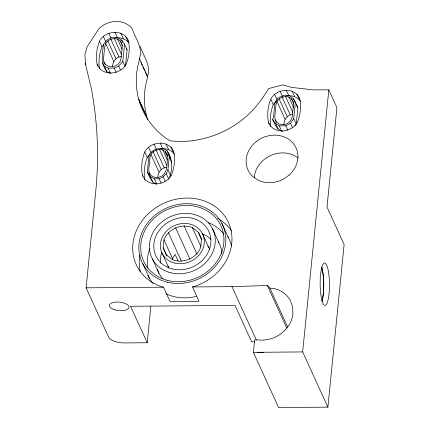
<?xml version="1.0" encoding="UTF-8"?>
<svg xmlns="http://www.w3.org/2000/svg" width="429" height="429" viewBox="0 0 429 429"><rect width="100%" height="100%" fill="white"/><g stroke="black" fill="none" stroke-linecap="round" stroke-linejoin="round"><path stroke-width="0.64" d="M150.852 306.403L147.222 342.744L124.474 342.932A13.455 5.792 5.7 0 1 108.644 337.124L86.111 287.827L95.758 191.184A448.75 392.83 -24.6 0 0 91.189 87.789L85.194 63.192L85.564 63.074L84.867 54.912L87.017 46.997L98.826 28.84A21.965 19.23 -24.6 0 1 132.019 28.566C135.291 38.315 143.49 48.139 139.232 58.88L139.575 58.939L147.683 76.689L145.619 85.232A89.688 78.512 -24.6 0 0 146.772 116.881L147.635 119.519M112.559 66.988C112.323 61.69 116.361 56.623 121.804 56.424M125.08 66.457L122.812 61.486L124.544 44.096L121.777 40.262L117.707 37.575L111.583 37.629L107.175 39.849L103.577 44.225C102.22 53.555 100.306 63.894 106.977 71.74L109.572 73.107M125.461 65.717L127.07 49.619L124.544 44.096M147.34 172.104L150.348 176.721L154.338 178.845L156.864 184.368L152.874 182.245L149.86 177.627L147.34 172.104L148.986 155.588C151.839 148.788 161.014 146.568 166.999 150.702C172.731 158.494 172.721 168.79 169.509 177.552M157.813 177.799C157.615 172.753 161.261 167.707 166.484 167.342M154.338 178.845L159.148 178.807L163.165 176.812L166.264 173.686L167.953 169.83L169.241 156.939L168.361 153.094M198.488 232.411L201.496 239.489L200.708 247.377C196.359 258.269 183.306 263.98 172.388 259.625L166.179 254.762L163.17 247.683L163.958 239.795C168.307 228.904 181.36 223.193 192.278 227.547L198.488 232.411L201.812 239.693M172.388 259.845L172.517 258.531L175.08 254.402L178.142 261.1M139.575 58.939L137.511 67.487A89.688 78.512 -24.6 0 0 138.658 99.131C143.291 116.393 154.805 131.58 170.066 140.846L176.614 141.398L185.339 141.329A89.699 78.523 -24.6 0 0 227.772 129.263A89.463 78.314 -24.6 0 0 242.632 119.466C253.319 111.084 261.669 100.23 268.549 88.599L282.808 84.899L291.243 87.355L313.256 89.876L328.829 89.843L336.937 107.593L327.011 207.057L344.133 244.525L327.901 407.142L278.609 407.55L253.378 352.332L254.622 339.848L261.878 340.138A29.156 25.52 -24.6 0 0 292.927 313.722L292.637 306.955L290.428 300.665A29.156 25.52 -24.6 0 0 274.372 288.604L269.857 288.09L267.331 285.505L231.95 286.626L192.492 286.947L199.072 301.346L170.072 301.582L163.492 287.189L162.736 287.001A50.681 44.369 -24.6 0 1 145.007 217.16A50.681 44.369 -24.6 0 1 225 216.5A50.681 44.369 -24.6 0 1 193.291 286.749L192.492 286.947M283.853 124.914C283.655 119.868 287.301 114.827 292.524 114.457M272.64 119.611L275.557 123.348L279.236 125.869L285.8 125.815L290.524 123.241L293.72 118.629L295.366 102.113L293.425 98.697L289.259 95.522L283.569 95.57L278.158 97.737L274.935 102.815L273.488 117.315L272.64 119.611L275.166 125.129L278.078 128.872L281.231 131.033M296.31 123.493L297.892 107.636L295.366 102.113M327.901 407.142L302.665 351.93L328.829 89.843M103.856 61.856L105.491 64.457L108.156 66.179L111.443 66.763L114.854 66.125L117.868 64.355L120.023 61.722L120.999 58.639L122.206 46.552L121.847 43.474L120.211 40.878L117.546 39.152L114.259 38.567L110.848 39.211L107.835 40.98L105.679 43.608L104.703 46.697L103.496 58.778L103.856 61.856L105.207 64.817M167.637 155.47L165.46 151.689L162.8 149.968L159.513 149.378L156.102 150.021L153.089 151.791L150.928 154.419L149.957 157.507L148.75 169.594L149.11 172.673L150.188 175.037M275.15 119.788L276.785 122.383L279.451 124.11L282.738 124.694L286.148 124.051L289.162 122.281L291.318 119.653L292.294 116.565L293.5 104.478L293.141 101.405L291.506 98.804L288.84 97.083L285.553 96.493L282.143 97.136L279.129 98.906L276.973 101.534L275.997 104.622L274.791 116.709L275.15 119.788L276.233 122.152M295.179 125.692L295.887 124.662M99.458 41.195C105.143 30.341 123.606 28.625 128.561 40.953A50.407 44.128 -24.6 0 1 126.244 64.135C120.56 74.995 102.097 76.711 97.142 64.377A50.424 44.144 -24.6 0 1 99.458 41.195L101.979 46.718A50.424 44.144 -24.6 0 0 99.458 68.683M101.979 46.718L103.534 44.825M144.707 152.005C150.397 141.152 168.86 139.436 173.809 151.764A50.407 44.128 -24.6 0 1 171.498 174.952C165.809 185.805 147.345 187.521 142.396 175.188A50.424 44.144 -24.6 0 1 144.707 152.005L147.233 157.529A50.424 44.144 -24.6 0 0 144.809 180.105M147.233 157.529L149.952 154.215M270.747 99.12C276.437 88.267 294.9 86.551 299.855 98.885A50.424 44.144 -24.6 0 1 297.538 122.067C291.849 132.92 273.391 134.636 268.436 122.308A50.407 44.128 -24.6 0 1 270.747 99.12L273.273 104.644A50.407 44.128 -24.6 0 0 270.753 126.609M273.273 104.644L276.378 100.858M102.526 63.084L104.451 66.216L108.087 68.136L114.211 68.082L118.704 66.039L122.812 61.486M115.583 37.988C120.313 37.125 125.858 39.007 128.791 42.841M286.878 95.919C291.763 95.061 297.672 97.013 300.413 101.287M160.837 148.804C165.723 147.946 171.632 149.898 174.372 154.172M263.578 352.252L260.628 352.627L257.754 352.3M281.756 131.392L283.07 131.381M86.111 287.827L163.492 287.189M254.74 341.859L251.689 341.886L235.012 305.405L130.55 306.263L147.222 342.744M253.378 352.332L302.665 351.93M147.683 76.689L147.34 76.63C151.603 65.889 143.399 56.065 140.133 46.311M126.378 48.659L127.07 49.619M149.11 172.673C151.303 178.239 158.939 178.802 163.117 175.166C168.195 169.745 167.171 161.165 167.101 154.284M169.793 156.703L170.887 158.612M296.273 104.789L297.892 107.636M296.911 94.208L299.431 99.726M292.111 91.104L294.637 96.627M293.425 98.697L295.195 102.563M291.506 98.804L293.667 103.539M286.197 90.052L288.717 95.57M288.84 97.083L293.704 107.727M285.553 96.493L292.851 112.468M293.72 118.629L296.241 124.153M280.057 91.205L282.33 96.171M282.143 97.136L290.251 114.886M290.524 123.241L292.54 127.66M279.129 98.906L287.242 116.656M274.635 94.391L277.155 99.909M276.973 101.534L285.081 119.283M285.8 125.815L287.816 130.234M279.236 125.869L281.504 130.84M275.557 123.348L278.078 128.872M268.436 122.308L269.444 124.512M269.857 288.09L287.607 326.919M267.331 285.505L286.744 327.981M221.836 223.337L228.416 237.73M140.851 62.43L142.476 65.98M143.018 67.165L144.637 70.715M145.179 71.9L147.072 76.04M125.617 36.277L128.137 41.801M212.258 228.244L218.838 242.642M120.817 33.178L123.343 38.696M170.865 147.088L173.391 152.611M121.777 40.262L122.785 42.471M120.211 40.878L122.372 45.608M231.95 286.626L256.349 340.02M114.902 32.121L117.423 37.645M166.071 143.988L168.597 149.512M117.546 39.152L122.142 49.212M166.999 150.702L169.519 156.226M169.241 156.939L171.761 162.462M114.259 38.567L121.557 54.542M165.46 151.689L167.626 156.419M165.739 153.212L166.495 154.869M202.284 233.36L208.864 247.753M160.156 142.932L162.677 148.455M162.8 149.968L167.396 160.022M108.762 33.274L111.036 38.245M110.848 39.211L118.962 56.955M159.513 149.378L166.811 165.353M167.953 169.83L170.479 175.348M107.835 40.98L115.948 58.725M118.704 66.039L120.469 69.906M192.278 227.547L200.874 246.359M154.016 144.09L156.542 149.608M156.102 150.021L164.21 167.766M166.264 173.686L168.785 179.204M103.341 36.46L105.866 41.983M105.679 43.608L113.787 61.358M153.089 151.791L161.197 169.535M114.211 68.082L116.232 72.501M163.165 176.812L165.186 181.231M148.595 147.276L151.115 152.794M184.1 225.863L197.136 254.381M150.928 154.419L159.041 172.168M159.148 178.807L161.17 183.226M108.087 68.136L110.612 73.654M104.451 66.216L106.977 71.74M175.574 227.686L189.993 259.239M150.348 176.721L152.874 182.245M97.142 64.377L97.898 66.034M142.396 175.188L142.9 176.292M168.382 232.657L181.419 261.175M85.194 63.192L86.004 64.967M163.958 239.795L172.517 258.531M163.17 247.683L167.037 256.145M162.382 253.812L168.962 268.205M152.408 258.928L158.987 273.321M142.83 263.835L149.41 278.228M146.761 116.978L138.658 99.131L146.766 116.881M140.331 271.788A50.681 44.369 -24.6 0 1 139.983 254.815M217.567 218.356A50.681 44.369 -24.6 0 1 231.58 230.899M196.278 296.407A44.401 38.867 -24.6 0 1 166.028 293.833M152.906 283.564A44.401 38.867 -24.6 0 1 148.059 275.364M227.799 236.626A44.401 38.867 -24.6 0 1 231.521 246.074M254.263 177.526A26.464 23.166 -24.6 0 1 270.812 155.448A26.464 23.166 -24.6 0 1 298.198 158.033M321.659 266.908A21.209 4.665 89.5 0 1 322.013 301.33M321.6 267.278A20.758 4.563 89.5 0 1 321.948 300.965M168.672 267.637A22.426 19.632 -24.6 0 1 167.932 265.857M207.867 246.107A22.426 19.632 -24.6 0 1 209.668 249.501M160.494 263.175A29.156 25.52 -24.6 0 1 161.894 252.032M202.509 233.821A29.156 25.52 -24.6 0 1 210.87 239.302M218.211 241.527A33.639 29.445 -24.6 0 1 221.841 253.77M162.688 278.598A33.639 29.445 -24.6 0 1 157.234 269.181M147.898 268.184A42.482 37.189 -24.6 0 1 149.866 248.434M208.29 222.597A42.482 37.189 -24.6 0 1 223.911 234.218M289.146 175.086L283.526 179.043A26.464 23.166 -24.6 0 1 257.657 179.912L252.563 176.319A26.464 23.166 -24.6 0 1 254.901 142.728A26.464 23.166 -24.6 0 1 291.484 141.495A26.464 23.166 -24.6 0 1 289.146 175.086M321.176 270.275A21.209 4.665 89.5 0 0 324.067 305.024A21.209 4.665 89.5 0 0 329.156 277.338A21.209 4.665 89.5 0 0 321.176 270.275M167.278 282.196A44.401 38.867 -24.6 0 0 225.204 232.92A44.401 38.867 -24.6 0 0 154.52 215.637A44.401 38.867 -24.6 0 0 167.278 282.196M167.927 280.528A42.482 37.189 -24.6 0 0 223.348 233.381A42.482 37.189 -24.6 0 0 155.722 216.849A42.482 37.189 -24.6 0 0 167.927 280.528M170.924 272.839A33.639 29.445 -24.6 0 0 214.811 235.505A33.639 29.445 -24.6 0 0 161.261 222.415A33.639 29.445 -24.6 0 0 170.924 272.839M172.447 268.94A29.156 25.52 -24.6 0 0 210.478 236.583A29.156 25.52 -24.6 0 0 164.071 225.236A29.156 25.52 -24.6 0 0 172.447 268.94M174.726 263.09A22.426 19.632 -24.6 0 0 203.984 238.197A22.426 19.632 -24.6 0 0 168.286 229.472A22.426 19.632 -24.6 0 0 174.726 263.09M113.771 309.481A9.867 4.247 5.7 0 0 128.984 307.405A9.867 4.247 5.7 0 0 114.768 302.188A9.867 4.247 5.7 0 0 113.771 309.481"/></g></svg>
